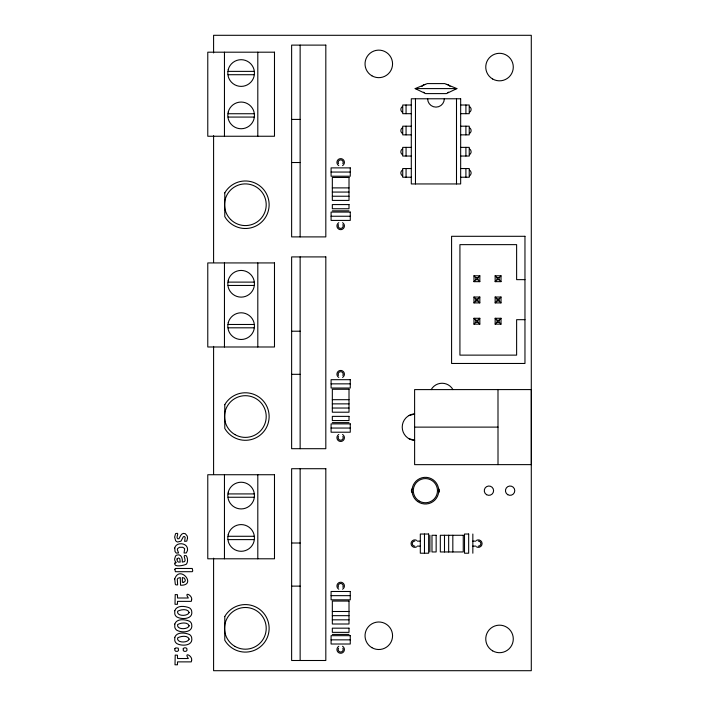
<?xml version="1.0" encoding="UTF-8"?>
<svg xmlns="http://www.w3.org/2000/svg" width="706" height="706" viewBox="0 0 706 706"><rect width="100%" height="100%" fill="white"/><g stroke="black" fill="none" stroke-linecap="round" stroke-linejoin="round"><path stroke-width="1.06" d="M431.225 389.606L431.242 389.509A12.496 12.496 0 0 1 452.899 389.509L452.917 389.597M473.973 281.668L475.941 279.691L477.865 279.691L479.833 281.668L479.833 275.799L473.973 275.799L473.973 281.668L479.833 281.668M477.865 279.691L477.865 277.776L479.833 275.799M473.973 302.9L475.941 300.924L477.865 300.924L479.833 302.9L479.833 297.032L473.973 297.032L473.973 302.9L479.833 302.9M477.865 300.924L477.865 299.009L479.833 297.032M495.153 281.659L497.121 279.691L499.045 279.691L501.013 281.659L501.013 275.799L495.153 275.799L495.153 281.659L501.013 281.659M499.045 279.691L499.045 277.767L501.013 275.799M473.973 324.142L475.941 322.165L477.865 322.165L479.833 324.142L479.833 318.274L473.973 318.274L473.973 324.142L479.833 324.142M477.865 322.165L477.865 320.25L479.833 318.274M495.153 302.9L497.121 300.924L499.045 300.924L501.013 302.9L501.013 297.032L495.153 297.032L495.153 302.9L501.013 302.9M499.045 300.924L499.045 299.009L501.013 297.032M495.153 324.133L497.121 322.165L499.045 322.165L501.013 324.133L501.013 318.274L495.153 318.274L495.153 324.133L501.013 324.133M499.045 322.165L499.045 320.242L501.013 318.274M456.861 88.594L446.43 93.598L425.594 93.598L415.163 88.594L427.254 83.59L444.762 83.59L456.861 88.594L415.163 88.594M408.898 415.578L414.616 414.043M228.003 71.377L254.248 71.377M228.003 74.712L254.248 74.712M411.298 105.009L402.729 105.009L402.729 113.684L411.298 113.684M460.665 105.009L469.234 105.009L469.234 113.684L460.665 113.684M228.003 113.737L254.248 113.737M228.003 117.072L254.248 117.072M291.631 119.411L300.138 119.411M411.298 126.189L402.729 126.189L402.729 134.864L411.298 134.864M460.665 126.189L469.234 126.189L469.234 134.864L460.665 134.864M411.298 147.369L402.729 147.369L402.729 156.044L411.298 156.044M460.665 147.369L469.234 147.369L469.234 156.044L460.665 156.044M291.631 162.521L300.138 162.521M411.298 168.549L402.729 168.549L402.729 177.224L411.298 177.224M460.665 168.549L469.234 168.549L469.234 177.224L460.665 177.224M331.088 172.052L350.264 172.052M332.332 187.893L349.011 187.893M332.332 192.067L349.011 192.067M332.332 196.233L349.011 196.233M332.332 210.829L349.011 210.829M331.088 216.248L350.264 216.248M473.973 275.799L475.941 277.776L477.865 277.776M495.153 275.799L497.121 277.767L499.045 277.767M524.964 279.647L516.624 279.647L516.624 244.638L459.924 244.638L459.924 355.127L516.624 355.127L516.624 319.686L524.964 319.686M228.003 282.118L254.248 282.118M228.003 285.453L254.248 285.453M473.973 297.032L475.941 299.009L477.865 299.009M495.153 297.032L497.121 299.009L499.045 299.009M473.973 318.274L475.941 320.25L477.865 320.25M495.153 318.274L497.121 320.242L499.045 320.242M228.003 324.478L254.248 324.478M228.003 327.813L254.248 327.813M291.631 331.211L300.138 331.211M291.631 374.321L300.138 374.321M331.088 383.852L350.264 383.852M332.332 399.693L349.011 399.693M332.332 403.867L349.011 403.867M332.332 408.033L349.011 408.033M332.332 422.629L349.011 422.629M414.616 427.13L498.004 427.112M331.088 428.048L350.264 428.048M228.003 493.918L254.248 493.918M228.003 497.253L254.248 497.253M228.003 536.278L254.248 536.278M228.003 539.613L254.248 539.613M417.308 541.123L420.308 541.123M472.843 541.123L475.844 541.123M291.631 543.011L300.138 543.011M417.308 546.117L420.308 546.117M472.843 546.117L475.844 546.117M291.631 586.121L300.138 586.121M331.088 595.652L350.264 595.652M332.332 611.493L349.011 611.493M332.332 615.667L349.011 615.667M332.332 619.833L349.011 619.833M332.332 634.429L349.011 634.429M331.088 639.848L350.264 639.848M408.898 438.682L414.616 440.217M497.995 389.588L498.012 464.636M497.121 277.767L497.121 279.691M497.121 299.009L497.121 300.924M497.121 320.242L497.121 322.165M475.941 277.776L475.941 279.691M475.941 299.009L475.941 300.924M475.941 320.25L475.941 322.165M472.843 534.027L472.843 553.213M465.907 105.009L465.907 113.684M465.907 126.189L465.907 134.864M465.907 147.369L465.907 156.044M465.907 168.549L465.907 177.224M456.5 98.778L456.5 183.948M452.828 535.28L452.828 551.96M448.663 535.28L448.663 551.96M444.489 535.28L444.489 551.96M429.901 535.28L429.901 551.96M424.474 534.027L424.474 553.213M415.472 98.778L415.472 183.948M406.065 105.009L406.065 113.684M406.065 126.189L406.065 134.864M406.065 147.369L406.065 156.044M406.065 168.549L406.065 177.224M300.138 45.113L300.138 236.898M300.138 256.913L300.138 448.698M300.138 468.713L300.138 660.498M257.805 52.191L257.805 136.249M257.805 262.932L257.805 346.99M257.805 474.732L257.805 558.79M224.455 52.191L224.455 136.249M224.455 262.932L224.455 346.99M224.455 474.732L224.455 558.79M213.591 52.95L213.591 35.3L531.291 35.3L531.291 670.7L213.591 670.7L213.591 558.181M213.591 135.684L213.591 262.544M213.591 346.381L213.591 474.344M469.446 106.5A3.389 3.389 0 0 1 469.446 112.36M402.517 112.36A3.389 3.389 0 0 1 402.517 106.5M402.517 133.54A3.389 3.389 0 0 1 402.517 127.68M402.517 154.72A3.389 3.389 0 0 1 402.517 148.86M402.517 175.9A3.389 3.389 0 0 1 402.517 170.04M469.446 170.04A3.389 3.389 0 0 1 469.446 175.9M469.446 148.86A3.389 3.389 0 0 1 469.446 154.72M469.446 127.68A3.389 3.389 0 0 1 469.446 133.54M416.681 546.868A3.751 3.751 0 0 1 411.051 543.62A3.751 3.751 0 0 1 416.681 540.372M476.471 540.372A3.751 3.751 0 0 1 482.092 543.62A3.751 3.751 0 0 1 476.471 546.868M342.551 646.272A3.751 3.751 0 0 1 343.548 651.929A3.751 3.751 0 0 1 337.803 651.929A3.751 3.751 0 0 1 338.801 646.272M342.551 222.672A3.751 3.751 0 0 1 343.548 228.329A3.751 3.751 0 0 1 337.803 228.329A3.751 3.751 0 0 1 338.801 222.672M338.801 165.628A3.751 3.751 0 0 1 337.803 159.971A3.751 3.751 0 0 1 343.548 159.971A3.751 3.751 0 0 1 342.551 165.628M342.551 434.472A3.751 3.751 0 0 1 343.548 440.129A3.751 3.751 0 0 1 337.803 440.129A3.751 3.751 0 0 1 338.801 434.472M338.801 377.428A3.751 3.751 0 0 1 337.803 371.771A3.751 3.751 0 0 1 343.548 371.771A3.751 3.751 0 0 1 342.551 377.428M414.599 440.438A13.343 13.343 0 0 1 402.226 427.13A13.343 13.343 0 0 1 414.599 413.822M438.92 488.976A3.389 3.389 0 0 1 438.92 492.364M411.872 492.364A3.389 3.389 0 0 1 411.872 488.976M338.801 589.228A3.751 3.751 0 0 1 337.803 583.571A3.751 3.751 0 0 1 343.548 583.571A3.751 3.751 0 0 1 342.551 589.228M338.509 375.433A2.497 2.497 0 0 1 340.671 371.683A2.497 2.497 0 0 1 342.842 375.433M342.842 436.467A2.497 2.497 0 0 1 340.671 440.217A2.497 2.497 0 0 1 338.509 436.467M338.509 163.633A2.497 2.497 0 0 1 340.671 159.883A2.497 2.497 0 0 1 342.842 163.633M342.842 224.667A2.497 2.497 0 0 1 340.671 228.417A2.497 2.497 0 0 1 338.509 224.667M448.592 92.168A4.165 4.165 0 0 1 447.595 92.601M446.351 84.429A4.165 4.165 0 0 1 450.004 86.441M424.509 92.627A4.165 4.165 0 0 1 423.503 92.204M421.976 86.511A4.165 4.165 0 0 1 425.586 84.429M444.321 98.778A8.34 8.34 0 0 1 435.981 107.118A8.34 8.34 0 0 1 427.642 98.778M478.341 541.123A2.497 2.497 0 0 1 480.848 543.62A2.497 2.497 0 0 1 478.341 546.117M414.801 546.117A2.497 2.497 0 0 1 412.304 543.62A2.497 2.497 0 0 1 414.801 541.123M338.509 587.233A2.497 2.497 0 0 1 340.671 583.483A2.497 2.497 0 0 1 342.842 587.233M342.842 648.267A2.497 2.497 0 0 1 340.671 652.017A2.497 2.497 0 0 1 338.509 648.267M191.644 599.862L191.247 601.362L177.533 601.362L177.462 604.283L175 604.274L175.212 594.558L177.462 594.708L177.533 598L188.334 598C183.419 590.887 192.764 595.361 191.644 599.862M191.644 660.375L191.247 661.875L177.533 661.875L177.462 664.796L175 664.787L175.212 655.071L177.462 655.221L177.533 658.513L188.334 658.513C183.419 651.4 192.764 655.874 191.644 660.375M174.885 569.301L175.37 571.701L192.235 571.701L192.747 570.872L192.235 568.471L175.37 568.471L174.885 569.301M174.903 563.061C173.252 567.756 184.328 565.506 186.472 564.068C188.105 561.658 187.787 558.137 186.278 555.728C181.592 554.131 186.622 559.743 184.566 561.614L182.254 562.082C182.872 558.711 181.08 553.31 176.738 555.101L175.582 555.966L174.638 558.967A4.677 4.677 0 0 0 175.565 561.826L176.244 562.585L174.903 563.061M174.735 578.946L175.3 584.233L175.97 584.903L177.647 584.868L177.294 579.238L177.93 578.267L180.268 577.543L180.551 585.23C197.424 585.759 179.756 564.209 174.735 578.946M187.54 538.069L186.79 541.123L184.628 541.361L185.166 537.39L184.522 536.551L183.375 536.692L180.939 541.193L177.683 541.987A3.415 3.415 0 0 1 175.635 540.681L174.638 537.134L175.565 533.639C180.445 531.812 175.264 537.178 177.753 538.81L179.006 538.704C180.295 536.233 181.636 532.121 185.343 533.727L187.275 536.119L187.54 538.069M174.753 548.024L175.017 551.448L176.253 553.098L178.565 552.948L177.347 549.753L177.577 548.606L179.474 547.291L182.748 547.291L184.672 548.606L184.063 552.983L186.278 552.957L187.443 550.583A6.486 6.486 0 0 0 187.134 547.265C185.087 542.402 175.82 542.464 174.753 548.024M174.779 610.734L174.788 613.841A4.88 4.88 0 0 0 176.968 617.018C182.007 619.797 193.435 619.268 191.679 611.069A4.889 4.889 0 0 0 189.49 607.901C185.051 605.96 176.712 604.998 174.779 610.734M174.779 624.051L174.788 627.157A4.88 4.88 0 0 0 176.968 630.334C182.007 633.114 193.435 632.585 191.679 624.386A4.889 4.889 0 0 0 189.49 621.218C185.051 619.277 176.712 618.315 174.779 624.051M174.779 637.368L174.788 640.474A4.88 4.88 0 0 0 176.968 643.651C182.007 646.431 193.435 645.902 191.679 637.703A4.889 4.889 0 0 0 189.49 634.526C185.051 632.594 176.712 631.632 174.779 637.368M174.859 648.717L174.859 650.455L175.785 651.32L177.603 651.32L178.547 650.455L178.212 648.152L175.785 647.87L174.859 648.717M183.251 648.717L183.251 650.455L184.169 651.32L185.987 651.32L186.922 650.455L186.922 648.717L185.987 647.87L184.169 647.87L183.251 648.717M228.241 69.585L227.782 73.045L228.241 76.495A13.343 13.343 0 0 0 254.019 76.495L254.469 73.045L254.019 69.585A13.343 13.343 0 0 0 228.241 69.585M228.241 111.945L227.782 115.405L228.241 118.855A13.343 13.343 0 0 0 254.019 118.855L254.469 115.405L254.019 111.945A13.343 13.343 0 0 0 228.241 111.945M228.241 280.326L227.782 283.786L228.241 287.236A13.343 13.343 0 0 0 254.019 287.236L254.469 283.786L254.019 280.326A13.343 13.343 0 0 0 228.241 280.326M228.241 322.686L227.782 326.146L228.241 329.596A13.343 13.343 0 0 0 254.019 329.596L254.469 326.146L254.019 322.686A13.343 13.343 0 0 0 228.241 322.686M228.241 492.126L227.782 495.586L228.241 499.036A13.343 13.343 0 0 0 254.019 499.036L254.469 495.586L254.019 492.126A13.343 13.343 0 0 0 228.241 492.126M228.241 534.486L227.782 537.946L228.241 541.396A13.343 13.343 0 0 0 254.019 541.396L254.469 537.946L254.019 534.486A13.343 13.343 0 0 0 228.241 534.486M177.021 558.949L177.268 560.917L178.283 562.082L180.233 562.082L179.765 558.614L178.459 557.952L177.021 558.949M189.155 612.473C188.017 616.444 176.465 616.576 177.594 611.281C180.436 609.499 187.867 608.343 189.155 612.473M189.155 625.79C188.017 629.761 176.465 629.893 177.594 624.598C180.436 622.816 187.867 621.659 189.155 625.79M189.155 639.106C188.017 643.078 176.465 643.21 177.594 637.915C180.436 636.132 187.867 634.976 189.155 639.106M224.782 192.862L224.782 216.618A23.766 23.766 0 0 0 260.638 222.946A23.766 23.766 0 0 0 260.638 186.534A23.766 23.766 0 0 0 224.782 192.862M224.782 404.662L224.782 428.418A23.766 23.766 0 0 0 260.638 434.746A23.766 23.766 0 0 0 260.638 398.334A23.766 23.766 0 0 0 224.782 404.662M224.782 616.462L224.782 640.218A23.766 23.766 0 0 0 260.638 646.546A23.766 23.766 0 0 0 260.638 610.134A23.766 23.766 0 0 0 224.782 616.462M183.56 582.247L182.351 582.362L182.351 577.543L184.407 578.188L185.263 580.014A2.1 2.1 0 0 1 183.56 582.247M325.819 45.113L291.631 45.113L291.631 236.898L325.819 236.898L325.819 45.113M274.484 52.191L207.776 52.191L207.776 136.249L274.484 136.249L274.484 52.191M460.665 98.778L411.298 98.778L411.298 183.948L460.665 183.948L460.665 98.778M350.264 167.887L331.088 167.887L331.088 176.226L350.264 176.226L350.264 167.887M349.011 177.471L332.332 177.471L332.332 200.407L349.011 200.407L349.011 177.471M349.011 204.572L332.332 204.572L332.332 208.747L349.011 208.747L349.011 204.572M350.264 212.074L331.088 212.074L331.088 220.413L350.264 220.413L350.264 212.074M524.964 236.298L451.584 236.298L451.584 363.466L524.964 363.466L524.964 236.298M325.819 256.913L291.631 256.913L291.631 448.698L325.819 448.698L325.819 256.913M274.484 262.932L207.776 262.932L207.776 346.99L274.484 346.99L274.484 262.932M350.264 379.687L331.088 379.687L331.088 388.026L350.264 388.026L350.264 379.687M349.011 389.271L332.332 389.271L332.332 412.207L349.011 412.207L349.011 389.271M531.344 389.58L414.607 389.606L414.625 464.654L531.362 464.627L531.344 389.58M349.011 416.372L332.332 416.372L332.332 420.547L349.011 420.547L349.011 416.372M350.264 423.874L331.088 423.874L331.088 432.213L350.264 432.213L350.264 423.874M325.819 468.713L291.631 468.713L291.631 660.498L325.819 660.498L325.819 468.713M274.484 474.732L207.776 474.732L207.776 558.79L274.484 558.79L274.484 474.732M428.648 534.027L420.308 534.027L420.308 553.213L428.648 553.213L428.648 534.027M468.669 534.027L464.504 534.027L464.504 553.213L468.669 553.213L468.669 534.027M436.149 535.28L431.984 535.28L431.984 551.96L436.149 551.96L436.149 535.28M463.251 535.28L440.323 535.28L440.323 551.96L463.251 551.96L463.251 535.28M350.264 591.487L331.088 591.487L331.088 599.826L350.264 599.826L350.264 591.487M349.011 601.071L332.332 601.071L332.332 624.007L349.011 624.007L349.011 601.071M349.011 628.172L332.332 628.172L332.332 632.347L349.011 632.347L349.011 628.172M350.264 635.674L331.088 635.674L331.088 644.013L350.264 644.013L350.264 635.674M371.912 647.676A13.767 13.767 0 0 0 392.562 635.753A13.767 13.767 0 0 0 371.912 623.83A13.767 13.767 0 0 0 371.912 647.676M492.638 650.853A13.767 13.767 0 0 0 513.288 638.93A13.767 13.767 0 0 0 492.638 627.007A13.767 13.767 0 0 0 492.638 650.853M371.912 75.816A13.767 13.767 0 0 0 392.562 63.893A13.767 13.767 0 0 0 371.912 51.97A13.767 13.767 0 0 0 371.912 75.816M492.638 78.993A13.767 13.767 0 0 0 513.288 67.07A13.767 13.767 0 0 0 492.638 55.147A13.767 13.767 0 0 0 492.638 78.993M486.602 494.703A4.66 4.66 0 0 0 493.591 490.67A4.66 4.66 0 0 0 486.602 486.637A4.66 4.66 0 0 0 486.602 494.703M507.782 494.703A4.66 4.66 0 0 0 514.771 490.67A4.66 4.66 0 0 0 507.782 486.637A4.66 4.66 0 0 0 507.782 494.703M234.939 646.396A20.845 20.845 0 0 0 266.215 628.34A20.845 20.845 0 0 0 234.939 610.284A20.845 20.845 0 0 0 234.939 646.396M230.624 219.478A20.845 20.845 0 0 0 265.5 210.132A20.845 20.845 0 0 0 239.969 184.601A20.845 20.845 0 0 0 230.624 219.478M417.678 501.551A13.343 13.343 0 0 0 438.682 491.914A13.343 13.343 0 0 0 419.832 478.544A13.343 13.343 0 0 0 417.678 501.551M419.346 501.145A12.09 12.09 0 0 0 437.482 490.67A12.09 12.09 0 0 0 419.346 480.195A12.09 12.09 0 0 0 419.346 501.145M234.939 434.596A20.845 20.845 0 0 0 266.215 416.54A20.845 20.845 0 0 0 234.939 398.484A20.845 20.845 0 0 0 234.939 434.596"/></g></svg>
